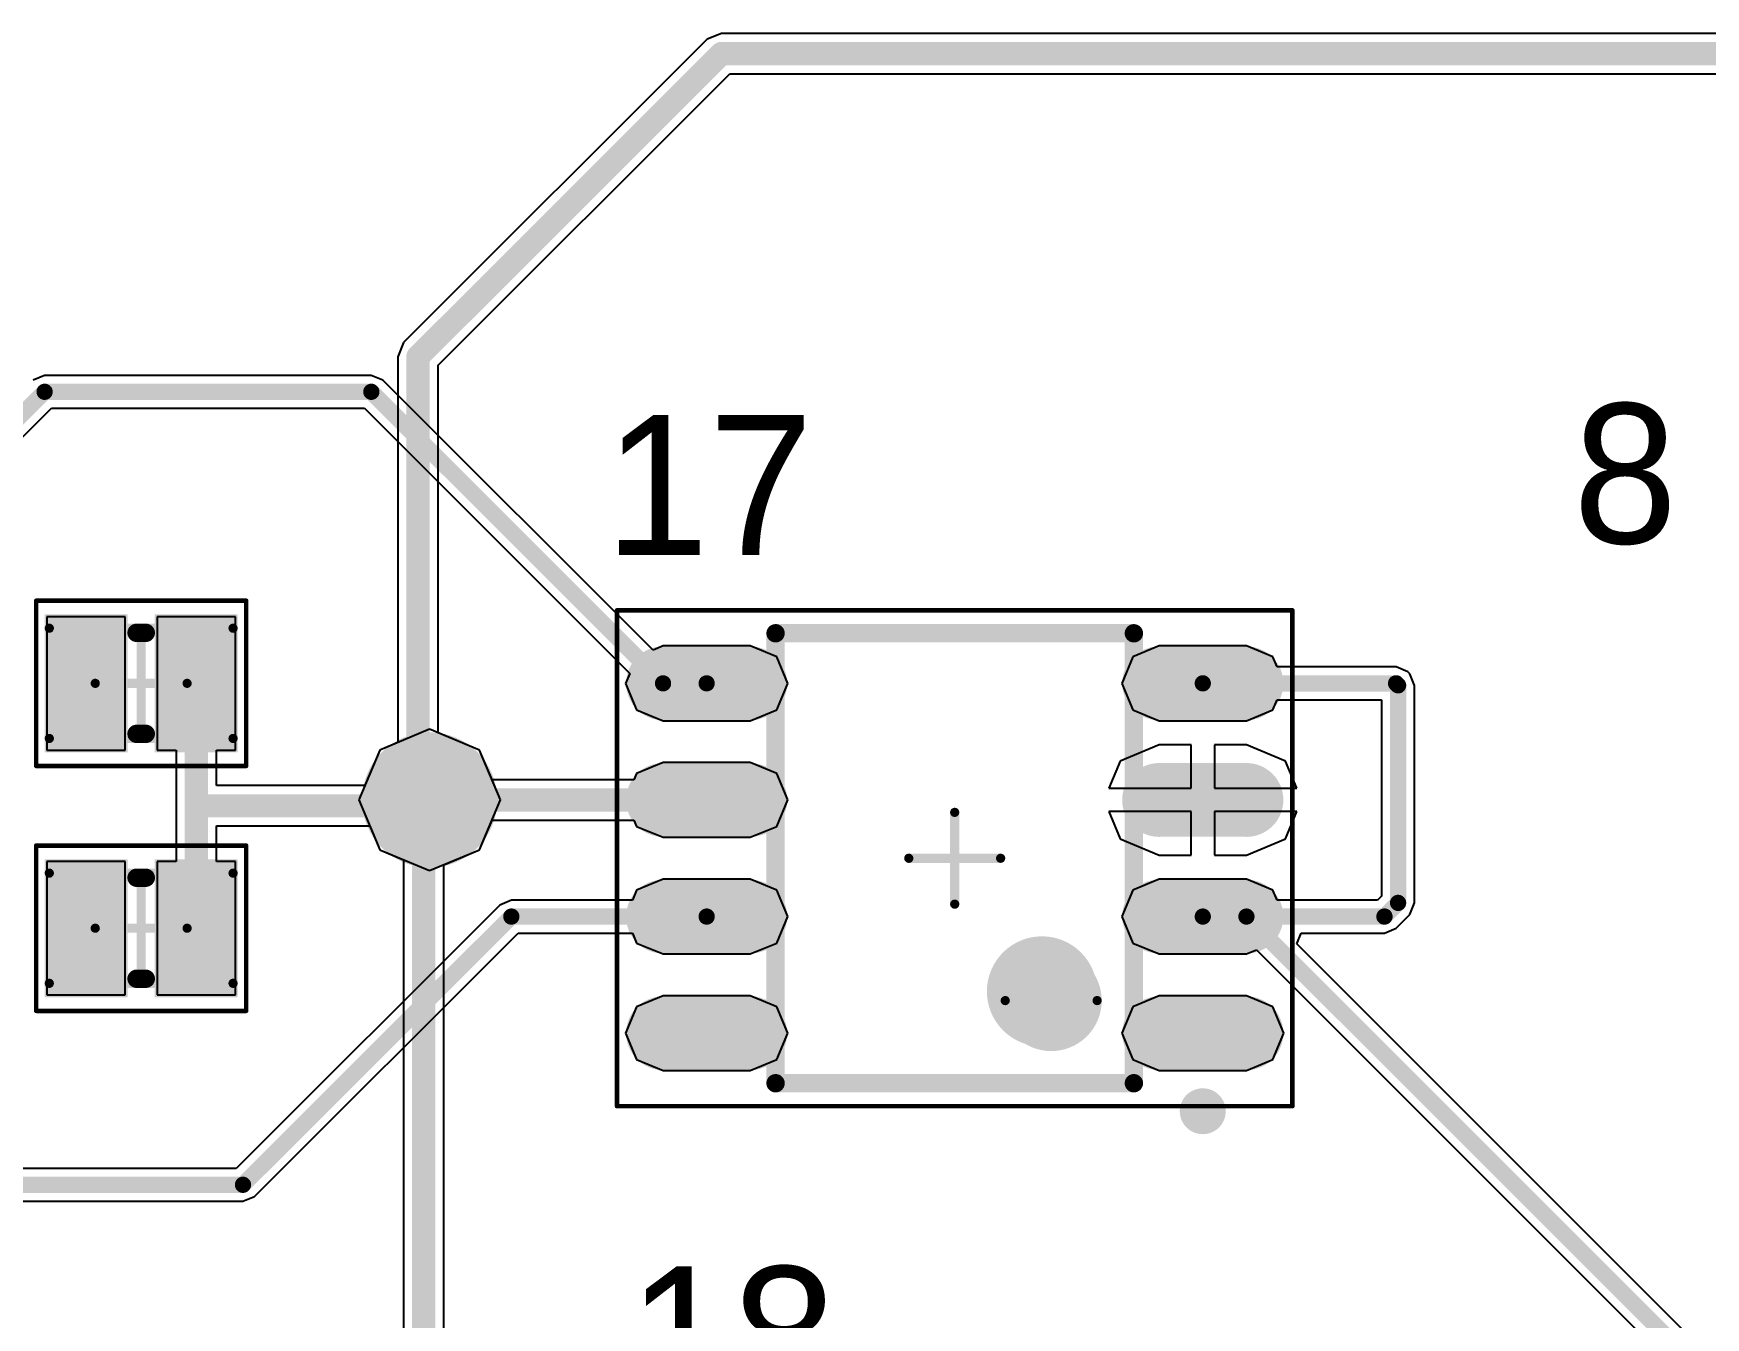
# Model space of a CAD drawing. Header units: millimetres. Extents: x 67 to 176, y 11 to 117.
# Drawn here: x 85.35 to 103.55, y 81.99 to 95.98 of the extents above; entities that cross this region are included whole.
import ezdxf

# ---------------------------------------------------------------- set-up
doc = ezdxf.new("R2010")
doc.units = ezdxf.units.MM
for name, color, linetype in [('BottomLayer', 5, 'Continuous'), ('BottomSolder', 6, 'Continuous'), ('Mechanical13', 56, 'Continuous'), ('Mechanical15', 56, 'Continuous'), ('MultiLayer', 9, 'Continuous'), ('TopLayer', 1, 'Continuous'), ('TopOverlay', 2, 'Continuous'), ('TopPaste', 8, 'Continuous'), ('TopSolder', 216, 'Continuous'), ('ViaHoleLayer', 16, 'Continuous')]:
    doc.layers.add(name, color=color, linetype=linetype)

# ---------------------------------------------------------------- blocks, each defined once
blk = doc.blocks.new('TC4428_36')
at = {"layer": 'Mechanical13', "const_width": 0.1}
for points in [[(-1.95, 2.45), (-1.95, -2.45)], [(1.95, 2.45), (-1.95, 2.45)], [(1.95, 2.45), (1.95, -2.45)], [(1.95, -2.45), (-1.95, -2.45)]]:
    blk.add_lwpolyline(points, dxfattribs=at)
at = {"layer": 'Mechanical13'}
for points, const_width in [([(-1.975, 2.45, 1), (-1.925, 2.45, 1)], 0.05), ([(-1.975, 2.45, 1), (-1.925, 2.45, 1)], 0.05), ([(1.925, 2.45, 1), (1.975, 2.45, 1)], 0.05), ([(1.925, 2.45, 1), (1.975, 2.45, 1)], 0.05), ([(-0.55, 1.55, 1), (-1.55, 1.55, 1)], 0.1), ([(-1.575, 1.55, 1), (-1.525, 1.55, 1)], 0.05), ([(-0.575, 1.55, 1), (-0.525, 1.55, 1)], 0.05), ([(-1.975, -2.45, 1), (-1.925, -2.45, 1)], 0.05), ([(-1.975, -2.45, 1), (-1.925, -2.45, 1)], 0.05), ([(1.925, -2.45, 1), (1.975, -2.45, 1)], 0.05), ([(1.925, -2.45, 1), (1.975, -2.45, 1)], 0.05)]:
    blk.add_lwpolyline(points, format="xyb", close=True, dxfattribs=dict(at, const_width=const_width))
at = {"layer": 'Mechanical15'}
for points, const_width in [([(-3.675, 2.7), (-3.675, -2.7)], 0.05), ([(3.675, 2.7), (-3.675, 2.7)], 0.05), ([(3.675, 2.7), (3.675, -2.7)], 0.05), ([(0, 0.5), (0, -0.5)], 0.1), ([(0.5, 0), (-0.5, 0)], 0.1), ([(3.675, -2.7), (-3.675, -2.7)], 0.05)]:
    blk.add_lwpolyline(points, dxfattribs=dict(at, const_width=const_width))
for points, const_width in [([(-3.687, 2.7, 1), (-3.662, 2.7, 1)], 0.025), ([(-3.687, 2.7, 1), (-3.662, 2.7, 1)], 0.025), ([(3.663, 2.7, 1), (3.688, 2.7, 1)], 0.025), ([(3.663, 2.7, 1), (3.688, 2.7, 1)], 0.025), ([(-0.025, 0.5, 1), (0.025, 0.5, 1)], 0.05), ([(-0.525, 0, 1), (-0.475, 0, 1)], 0.05), ([(0.475, 0, 1), (0.525, 0, 1)], 0.05), ([(-0.025, -0.5, 1), (0.025, -0.5, 1)], 0.05), ([(-3.687, -2.7, 1), (-3.662, -2.7, 1)], 0.025), ([(-3.687, -2.7, 1), (-3.662, -2.7, 1)], 0.025), ([(3.663, -2.7, 1), (3.688, -2.7, 1)], 0.025), ([(3.663, -2.7, 1), (3.688, -2.7, 1)], 0.025)]:
    blk.add_lwpolyline(points, format="xyb", close=True, dxfattribs=dict(at, const_width=const_width))
at = {"layer": 'TopLayer', "const_width": 0.6}
for points in [[(-3.175, 1.905), (-2.225, 1.905)], [(2.225, 1.905), (3.175, 1.905)], [(-3.175, 0.635), (-2.225, 0.635)], [(2.225, 0.635), (3.175, 0.635)], [(-3.175, -0.635), (-2.225, -0.635)], [(2.225, -0.635), (3.175, -0.635)], [(-3.175, -1.905), (-2.225, -1.905)], [(2.225, -1.905), (3.175, -1.905)]]:
    blk.add_lwpolyline(points, dxfattribs=at)
at = {"layer": 'TopLayer', "const_width": 0.3}
for points in [[(-3.325, 1.905, 1), (-3.025, 1.905, 1)], [(-2.375, 1.905, 1), (-2.075, 1.905, 1)], [(2.075, 1.905, 1), (2.375, 1.905, 1)], [(3.025, 1.905, 1), (3.325, 1.905, 1)], [(-3.325, 0.635, 1), (-3.025, 0.635, 1)], [(-2.375, 0.635, 1), (-2.075, 0.635, 1)], [(2.075, 0.635, 1), (2.375, 0.635, 1)], [(3.025, 0.635, 1), (3.325, 0.635, 1)], [(-3.325, -0.635, 1), (-3.025, -0.635, 1)], [(-2.375, -0.635, 1), (-2.075, -0.635, 1)], [(2.075, -0.635, 1), (2.375, -0.635, 1)], [(3.025, -0.635, 1), (3.325, -0.635, 1)], [(-3.325, -1.905, 1), (-3.025, -1.905, 1)], [(-2.375, -1.905, 1), (-2.075, -1.905, 1)], [(2.075, -1.905, 1), (2.375, -1.905, 1)], [(3.025, -1.905, 1), (3.325, -1.905, 1)]]:
    blk.add_lwpolyline(points, format="xyb", close=True, dxfattribs=at)
at = {"layer": 'TopOverlay'}
for points, const_width in [([(-2.575, 2.755, 1), (-2.825, 2.755, 1)], 0.25), ([(-2.887, 2.755, 1), (-2.763, 2.755, 1)], 0.125), ([(-2.637, 2.755, 1), (-2.512, 2.755, 1)], 0.125), ([(-2, 2.45, 1), (-1.9, 2.45, 1)], 0.1), ([(-2, 2.45, 1), (-1.9, 2.45, 1)], 0.1), ([(1.9, 2.45, 1), (2, 2.45, 1)], 0.1), ([(1.9, 2.45, 1), (2, 2.45, 1)], 0.1), ([(-0.65, 1.45, 1), (-1.25, 1.45, 1)], 0.6), ([(-1.4, 1.45, 1), (-1.1, 1.45, 1)], 0.3), ([(-0.8, 1.45, 1), (-0.5, 1.45, 1)], 0.3), ([(-2, -2.45, 1), (-1.9, -2.45, 1)], 0.1), ([(-2, -2.45, 1), (-1.9, -2.45, 1)], 0.1), ([(1.9, -2.45, 1), (2, -2.45, 1)], 0.1), ([(1.9, -2.45, 1), (2, -2.45, 1)], 0.1)]:
    blk.add_lwpolyline(points, format="xyb", close=True, dxfattribs=dict(at, const_width=const_width))
at = {"layer": 'TopOverlay', "const_width": 0.2}
for points in [[(-1.95, 2.45), (-1.95, -2.45)], [(1.95, 2.45), (-1.95, 2.45)], [(1.95, 2.45), (1.95, -2.45)], [(1.95, -2.45), (-1.95, -2.45)]]:
    blk.add_lwpolyline(points, dxfattribs=at)
at = {"layer": 'TopPaste', "const_width": 0.6}
for points in [[(-3.175, 1.905), (-2.225, 1.905)], [(2.225, 1.905), (3.175, 1.905)], [(-3.175, 0.635), (-2.225, 0.635)], [(2.225, 0.635), (3.175, 0.635)], [(-3.175, -0.635), (-2.225, -0.635)], [(2.225, -0.635), (3.175, -0.635)], [(-3.175, -1.905), (-2.225, -1.905)], [(2.225, -1.905), (3.175, -1.905)]]:
    blk.add_lwpolyline(points, dxfattribs=at)
at = {"layer": 'TopPaste', "const_width": 0.3}
for points in [[(-3.325, 1.905, 1), (-3.025, 1.905, 1)], [(-2.375, 1.905, 1), (-2.075, 1.905, 1)], [(2.075, 1.905, 1), (2.375, 1.905, 1)], [(3.025, 1.905, 1), (3.325, 1.905, 1)], [(-3.325, 0.635, 1), (-3.025, 0.635, 1)], [(-2.375, 0.635, 1), (-2.075, 0.635, 1)], [(2.075, 0.635, 1), (2.375, 0.635, 1)], [(3.025, 0.635, 1), (3.325, 0.635, 1)], [(-3.325, -0.635, 1), (-3.025, -0.635, 1)], [(-2.375, -0.635, 1), (-2.075, -0.635, 1)], [(2.075, -0.635, 1), (2.375, -0.635, 1)], [(3.025, -0.635, 1), (3.325, -0.635, 1)], [(-3.325, -1.905, 1), (-3.025, -1.905, 1)], [(-2.375, -1.905, 1), (-2.075, -1.905, 1)], [(2.075, -1.905, 1), (2.375, -1.905, 1)], [(3.025, -1.905, 1), (3.325, -1.905, 1)]]:
    blk.add_lwpolyline(points, format="xyb", close=True, dxfattribs=at)
at = {"layer": 'TopSolder', "const_width": 0.803}
for points in [[(-3.175, 1.905), (-2.225, 1.905)], [(2.225, 1.905), (3.175, 1.905)], [(-3.175, 0.635), (-2.225, 0.635)], [(2.225, 0.635), (3.175, 0.635)], [(-3.175, -0.635), (-2.225, -0.635)], [(2.225, -0.635), (3.175, -0.635)], [(-3.175, -1.905), (-2.225, -1.905)], [(2.225, -1.905), (3.175, -1.905)]]:
    blk.add_lwpolyline(points, dxfattribs=at)
at = {"layer": 'TopSolder', "const_width": 0.402}
for points in [[(-3.376, 1.905, 1), (-2.974, 1.905, 1)], [(-2.426, 1.905, 1), (-2.024, 1.905, 1)], [(2.024, 1.905, 1), (2.426, 1.905, 1)], [(2.974, 1.905, 1), (3.376, 1.905, 1)], [(-3.376, 0.635, 1), (-2.974, 0.635, 1)], [(-2.426, 0.635, 1), (-2.024, 0.635, 1)], [(2.024, 0.635, 1), (2.426, 0.635, 1)], [(2.974, 0.635, 1), (3.376, 0.635, 1)], [(-3.376, -0.635, 1), (-2.974, -0.635, 1)], [(-2.426, -0.635, 1), (-2.024, -0.635, 1)], [(2.024, -0.635, 1), (2.426, -0.635, 1)], [(2.974, -0.635, 1), (3.376, -0.635, 1)], [(-3.376, -1.905, 1), (-2.974, -1.905, 1)], [(-2.426, -1.905, 1), (-2.024, -1.905, 1)], [(2.024, -1.905, 1), (2.426, -1.905, 1)], [(2.974, -1.905, 1), (3.376, -1.905, 1)]]:
    blk.add_lwpolyline(points, format="xyb", close=True, dxfattribs=at)
blk = doc.blocks.new('C___2P__SM127P600_8N_76')
at = {"layer": 'Mechanical13', "const_width": 0.1}
for points in [[(-1, -0.6), (-1, 0.6)], [(-1, 0.6), (1, 0.6)], [(1, -0.6), (1, 0.6)], [(-1, -0.6), (1, -0.6)]]:
    blk.add_lwpolyline(points, dxfattribs=at)
at = {"layer": 'Mechanical13', "const_width": 0.05}
for points in [[(-1.025, 0.6, 1), (-0.975, 0.6, 1)], [(-1.025, 0.6, 1), (-0.975, 0.6, 1)], [(0.975, 0.6, 1), (1.025, 0.6, 1)], [(0.975, 0.6, 1), (1.025, 0.6, 1)], [(-1.025, -0.6, 1), (-0.975, -0.6, 1)], [(-1.025, -0.6, 1), (-0.975, -0.6, 1)], [(0.975, -0.6, 1), (1.025, -0.6, 1)], [(0.975, -0.6, 1), (1.025, -0.6, 1)]]:
    blk.add_lwpolyline(points, format="xyb", close=True, dxfattribs=at)
at = {"layer": 'Mechanical15'}
for points, const_width in [([(-1.143, -0.9), (-1.143, 0.9)], 0.05), ([(-1.143, 0.9), (1.143, 0.9)], 0.05), ([(1.143, -0.9), (1.143, 0.9)], 0.05), ([(0, -0.5), (0, 0.5)], 0.1), ([(-0.5, 0), (0.5, 0)], 0.1), ([(-1.143, -0.9), (1.143, -0.9)], 0.05)]:
    blk.add_lwpolyline(points, dxfattribs=dict(at, const_width=const_width))
for points, const_width in [([(-1.155, 0.9, 1), (-1.131, 0.9, 1)], 0.025), ([(-1.155, 0.9, 1), (-1.131, 0.9, 1)], 0.025), ([(1.131, 0.9, 1), (1.155, 0.9, 1)], 0.025), ([(1.131, 0.9, 1), (1.155, 0.9, 1)], 0.025), ([(-0.025, 0.5, 1), (0.025, 0.5, 1)], 0.05), ([(-0.525, 0, 1), (-0.475, 0, 1)], 0.05), ([(0.475, 0, 1), (0.525, 0, 1)], 0.05), ([(-0.025, -0.5, 1), (0.025, -0.5, 1)], 0.05), ([(-1.155, -0.9, 1), (-1.131, -0.9, 1)], 0.025), ([(-1.155, -0.9, 1), (-1.131, -0.9, 1)], 0.025), ([(1.131, -0.9, 1), (1.155, -0.9, 1)], 0.025), ([(1.131, -0.9, 1), (1.155, -0.9, 1)], 0.025)]:
    blk.add_lwpolyline(points, format="xyb", close=True, dxfattribs=dict(at, const_width=const_width))
at = {"layer": 'TopLayer'}
for points in [[(-0.25, -0.65), (-0.25, 0.65), (-0.95, -0.65), (-0.95, 0.65)], [(0.95, -0.65), (0.95, 0.65), (0.25, -0.65), (0.25, 0.65)]]:
    blk.add_solid(points, dxfattribs=at)
at = {"layer": 'TopOverlay', "const_width": 0.2}
for points in [[(-0.05, 0.55), (0.05, 0.55)], [(-0.05, -0.55), (0.05, -0.55)]]:
    blk.add_lwpolyline(points, dxfattribs=at)
at = {"layer": 'TopOverlay', "const_width": 0.1}
for points in [[(-0.1, 0.55, 1), (0, 0.55, 1)], [(0, 0.55, 1), (0.1, 0.55, 1)], [(-0.1, -0.55, 1), (0, -0.55, 1)], [(0, -0.55, 1), (0.1, -0.55, 1)]]:
    blk.add_lwpolyline(points, format="xyb", close=True, dxfattribs=at)
at = {"layer": 'TopPaste'}
for points in [[(-0.25, -0.65), (-0.25, 0.65), (-0.95, -0.65), (-0.95, 0.65)], [(0.95, -0.65), (0.95, 0.65), (0.25, -0.65), (0.25, 0.65)]]:
    blk.add_solid(points, dxfattribs=at)
at = {"layer": 'TopSolder'}
for points in [[(-0.148, -0.752), (-0.148, 0.752), (-1.052, -0.752), (-1.052, 0.752)], [(1.052, -0.752), (1.052, 0.752), (0.148, -0.752), (0.148, 0.752)]]:
    blk.add_solid(points, dxfattribs=at)
blk = doc.blocks.new('C___2P__SM127P600_8N_77')
at = {"layer": 'Mechanical13', "const_width": 0.1}
for points in [[(-1, -0.6), (-1, 0.6)], [(-1, 0.6), (1, 0.6)], [(1, -0.6), (1, 0.6)], [(-1, -0.6), (1, -0.6)]]:
    blk.add_lwpolyline(points, dxfattribs=at)
at = {"layer": 'Mechanical13', "const_width": 0.05}
for points in [[(-1.025, 0.6, 1), (-0.975, 0.6, 1)], [(-1.025, 0.6, 1), (-0.975, 0.6, 1)], [(0.975, 0.6, 1), (1.025, 0.6, 1)], [(0.975, 0.6, 1), (1.025, 0.6, 1)], [(-1.025, -0.6, 1), (-0.975, -0.6, 1)], [(-1.025, -0.6, 1), (-0.975, -0.6, 1)], [(0.975, -0.6, 1), (1.025, -0.6, 1)], [(0.975, -0.6, 1), (1.025, -0.6, 1)]]:
    blk.add_lwpolyline(points, format="xyb", close=True, dxfattribs=at)
at = {"layer": 'Mechanical15'}
for points, const_width in [([(-1.143, -0.9), (-1.143, 0.9)], 0.05), ([(-1.143, 0.9), (1.143, 0.9)], 0.05), ([(1.143, -0.9), (1.143, 0.9)], 0.05), ([(0, -0.5), (0, 0.5)], 0.1), ([(-0.5, 0), (0.5, 0)], 0.1), ([(-1.143, -0.9), (1.143, -0.9)], 0.05)]:
    blk.add_lwpolyline(points, dxfattribs=dict(at, const_width=const_width))
for points, const_width in [([(-1.155, 0.9, 1), (-1.131, 0.9, 1)], 0.025), ([(-1.155, 0.9, 1), (-1.131, 0.9, 1)], 0.025), ([(1.131, 0.9, 1), (1.155, 0.9, 1)], 0.025), ([(1.131, 0.9, 1), (1.155, 0.9, 1)], 0.025), ([(-0.025, 0.5, 1), (0.025, 0.5, 1)], 0.05), ([(-0.525, 0, 1), (-0.475, 0, 1)], 0.05), ([(0.475, 0, 1), (0.525, 0, 1)], 0.05), ([(-0.025, -0.5, 1), (0.025, -0.5, 1)], 0.05), ([(-1.155, -0.9, 1), (-1.131, -0.9, 1)], 0.025), ([(-1.155, -0.9, 1), (-1.131, -0.9, 1)], 0.025), ([(1.131, -0.9, 1), (1.155, -0.9, 1)], 0.025), ([(1.131, -0.9, 1), (1.155, -0.9, 1)], 0.025)]:
    blk.add_lwpolyline(points, format="xyb", close=True, dxfattribs=dict(at, const_width=const_width))
at = {"layer": 'TopLayer'}
for points in [[(-0.25, -0.65), (-0.25, 0.65), (-0.95, -0.65), (-0.95, 0.65)], [(0.95, -0.65), (0.95, 0.65), (0.25, -0.65), (0.25, 0.65)]]:
    blk.add_solid(points, dxfattribs=at)
at = {"layer": 'TopOverlay', "const_width": 0.2}
for points in [[(-0.05, 0.55), (0.05, 0.55)], [(-0.05, -0.55), (0.05, -0.55)]]:
    blk.add_lwpolyline(points, dxfattribs=at)
at = {"layer": 'TopOverlay', "const_width": 0.1}
for points in [[(-0.1, 0.55, 1), (0, 0.55, 1)], [(0, 0.55, 1), (0.1, 0.55, 1)], [(-0.1, -0.55, 1), (0, -0.55, 1)], [(0, -0.55, 1), (0.1, -0.55, 1)]]:
    blk.add_lwpolyline(points, format="xyb", close=True, dxfattribs=at)
at = {"layer": 'TopPaste'}
for points in [[(-0.25, -0.65), (-0.25, 0.65), (-0.95, -0.65), (-0.95, 0.65)], [(0.95, -0.65), (0.95, 0.65), (0.25, -0.65), (0.25, 0.65)]]:
    blk.add_solid(points, dxfattribs=at)
at = {"layer": 'TopSolder'}
for points in [[(-0.148, -0.752), (-0.148, 0.752), (-1.052, -0.752), (-1.052, 0.752)], [(1.052, -0.752), (1.052, 0.752), (0.148, -0.752), (0.148, 0.752)]]:
    blk.add_solid(points, dxfattribs=at)

msp = doc.modelspace()

# ---------------------------------------------------------------- linework, layer by layer
at = {"layer": 'BottomLayer'}
for p, q in [((92.837, 95.978), (92.681, 95.914)), ((106.636, 95.978), (92.837, 95.978)), ((92.681, 95.914), (89.379, 92.612)), ((89.755, 92.365), (92.928, 95.538)), ((92.928, 95.538), (106.636, 95.538)), ((89.379, 92.612), (89.315, 92.456)), ((89.315, 92.456), (89.315, 88.256)), ((89.755, 88.361), (89.755, 92.365)), ((90.206, 88.174), (89.755, 88.361)), ((89.118, 88.174), (88.892, 87.63)), ((89.315, 88.256), (89.118, 88.174)), ((90.432, 87.63), (90.206, 88.174)), ((88.892, 87.63), (89.118, 87.086)), ((90.206, 87.086), (90.432, 87.63)), ((89.118, 87.086), (89.379, 86.978)), ((89.818, 86.925), (90.206, 87.086)), ((89.379, 86.978), (89.379, 78.884)), ((89.818, 78.937), (89.818, 86.925))]:
    msp.add_line(p, q, dxfattribs=at)
at = {"layer": 'BottomLayer', "const_width": 0.254}
for points in [[(89.535, 92.456), (92.837, 95.758)], [(92.837, 95.758), (107.315, 95.758)], [(89.535, 87.757), (89.535, 92.456)], [(89.535, 87.757), (89.662, 87.63)], [(89.598, 87.566), (89.662, 87.63)], [(89.598, 78.295), (89.598, 87.566)]]:
    msp.add_lwpolyline(points, dxfattribs=at)
at = {"layer": 'BottomLayer'}
for points, const_width in [([(92.773, 95.758, 1), (92.9, 95.758, 1)], 0.127), ([(92.773, 95.758, 1), (92.9, 95.758, 1)], 0.127), ([(89.471, 92.456, 1), (89.598, 92.456, 1)], 0.127), ([(89.471, 92.456, 1), (89.598, 92.456, 1)], 0.127), ([(89.344, 87.63, 1), (89.98, 87.63, 1)], 0.635), ([(89.471, 87.757, 1), (89.598, 87.757, 1)], 0.127), ([(89.471, 87.757, 1), (89.598, 87.757, 1)], 0.127), ([(89.598, 87.63, 1), (89.725, 87.63, 1)], 0.127), ([(89.598, 87.63, 1), (89.725, 87.63, 1)], 0.127), ([(89.535, 87.566, 1), (89.662, 87.566, 1)], 0.127), ([(89.535, 87.566, 1), (89.662, 87.566, 1)], 0.127)]:
    msp.add_lwpolyline(points, format="xyb", close=True, dxfattribs=dict(at, const_width=const_width))
at = {"layer": 'BottomSolder', "const_width": 0.737}
msp.add_lwpolyline([(89.294, 87.63, 1), (90.03, 87.63, 1)], format="xyb", close=True, dxfattribs=at)
at = {"layer": 'MultiLayer', "const_width": 0.635}
msp.add_lwpolyline([(89.344, 87.63, 1), (89.98, 87.63, 1)], format="xyb", close=True, dxfattribs=at)
at = {"layer": 'TopLayer'}
for p, q in [((85.471, 92.254), (85.345, 92.201)), ((89.027, 92.254), (85.471, 92.254)), ((89.153, 92.201), (89.027, 92.254)), ((92.093, 89.262), (89.153, 92.201)), ((75.871, 82.222), (85.545, 91.896)), ((85.545, 91.896), (88.953, 91.896)), ((88.953, 91.896), (91.84, 89.009)), ((86.348, 89.626), (85.496, 89.626)), ((85.496, 89.626), (85.496, 88.174)), ((86.348, 88.174), (86.348, 89.626)), ((87.548, 89.626), (86.696, 89.626)), ((86.696, 89.626), (86.696, 88.174)), ((87.548, 88.174), (87.548, 89.626)), ((92.202, 89.307), (92.093, 89.262)), ((93.152, 89.307), (92.202, 89.307)), ((93.44, 89.188), (93.152, 89.307)), ((93.559, 88.9), (93.44, 89.188)), ((97.314, 89.188), (97.195, 88.9)), ((97.602, 89.307), (97.314, 89.188)), ((98.552, 89.307), (97.602, 89.307)), ((98.84, 89.188), (98.552, 89.307)), ((98.885, 89.079), (98.84, 89.188)), ((91.84, 89.009), (91.795, 88.9)), ((100.181, 89.079), (98.885, 89.079)), ((100.308, 89.026), (100.181, 89.079)), ((100.329, 89.005), (100.308, 89.026)), ((100.382, 88.878), (100.329, 89.005)), ((91.795, 88.9), (91.914, 88.612)), ((93.44, 88.612), (93.559, 88.9)), ((97.195, 88.9), (97.314, 88.612)), ((100.382, 86.509), (100.382, 88.878)), ((98.84, 88.612), (98.885, 88.721)), ((98.885, 88.721), (100.024, 88.721)), ((100.024, 88.721), (100.024, 86.583)), ((91.914, 88.612), (92.202, 88.493)), ((92.202, 88.493), (93.152, 88.493)), ((93.152, 88.493), (93.44, 88.612)), ((97.314, 88.612), (97.602, 88.493)), ((97.602, 88.493), (98.552, 88.493)), ((98.552, 88.493), (98.84, 88.612)), ((89.662, 88.4), (89.118, 88.174)), ((90.206, 88.174), (89.662, 88.4)), ((85.496, 88.174), (86.348, 88.174)), ((86.696, 88.174), (86.902, 88.174)), ((86.902, 88.174), (86.902, 86.959)), ((87.342, 87.786), (87.342, 88.174)), ((87.342, 88.174), (87.548, 88.174)), ((89.118, 88.174), (88.957, 87.786)), ((90.341, 87.85), (90.206, 88.174)), ((97.602, 88.23), (97.178, 88.054)), ((97.95, 88.23), (97.602, 88.23)), ((97.95, 87.757), (97.95, 88.23)), ((98.552, 88.23), (98.204, 88.23)), ((98.204, 88.23), (98.204, 87.757)), ((98.976, 88.054), (98.552, 88.23)), ((91.914, 87.918), (91.886, 87.85)), ((92.202, 88.037), (91.914, 87.918)), ((93.152, 88.037), (92.202, 88.037)), ((93.44, 87.918), (93.152, 88.037)), ((93.559, 87.63), (93.44, 87.918)), ((97.178, 88.054), (97.055, 87.757)), ((99.099, 87.757), (98.976, 88.054)), ((88.957, 87.786), (87.342, 87.786)), ((91.886, 87.85), (90.341, 87.85)), ((97.055, 87.757), (97.95, 87.757)), ((98.204, 87.757), (99.099, 87.757)), ((93.44, 87.342), (93.559, 87.63)), ((90.206, 87.086), (90.341, 87.41)), ((90.341, 87.41), (91.886, 87.41)), ((91.886, 87.41), (91.914, 87.342)), ((97.95, 87.503), (97.055, 87.503)), ((97.055, 87.503), (97.178, 87.206)), ((97.95, 87.03), (97.95, 87.503)), ((99.099, 87.503), (98.204, 87.503)), ((98.204, 87.503), (98.204, 87.03)), ((98.976, 87.206), (99.099, 87.503)), ((87.342, 86.959), (87.342, 87.347)), ((87.342, 87.347), (89.01, 87.347)), ((89.01, 87.347), (89.118, 87.086)), ((91.914, 87.342), (92.202, 87.223)), ((92.202, 87.223), (93.152, 87.223)), ((93.152, 87.223), (93.44, 87.342)), ((97.178, 87.206), (97.602, 87.03)), ((98.552, 87.03), (98.976, 87.206)), ((89.118, 87.086), (89.662, 86.86)), ((89.662, 86.86), (90.206, 87.086)), ((97.602, 87.03), (97.95, 87.03)), ((98.204, 87.03), (98.552, 87.03)), ((86.348, 86.959), (85.496, 86.959)), ((85.496, 86.959), (85.496, 85.507)), ((86.348, 85.507), (86.348, 86.959)), ((86.902, 86.959), (86.696, 86.959)), ((86.696, 86.959), (86.696, 85.507)), ((87.548, 86.959), (87.342, 86.959)), ((87.548, 85.507), (87.548, 86.959)), ((91.914, 86.648), (91.869, 86.539)), ((92.202, 86.767), (91.914, 86.648)), ((93.152, 86.767), (92.202, 86.767)), ((93.44, 86.648), (93.152, 86.767)), ((93.559, 86.36), (93.44, 86.648)), ((97.314, 86.648), (97.195, 86.36)), ((97.602, 86.767), (97.314, 86.648)), ((98.552, 86.767), (97.602, 86.767)), ((98.84, 86.648), (98.552, 86.767)), ((98.885, 86.539), (98.84, 86.648)), ((90.425, 86.486), (87.556, 83.618)), ((90.551, 86.539), (90.425, 86.486)), ((91.869, 86.539), (90.551, 86.539)), ((99.98, 86.539), (98.885, 86.539)), ((100.024, 86.583), (99.98, 86.539)), ((100.329, 86.382), (100.382, 86.509)), ((93.44, 86.072), (93.559, 86.36)), ((97.195, 86.36), (97.314, 86.072)), ((100.181, 86.234), (100.329, 86.382)), ((87.756, 83.313), (90.625, 86.181)), ((90.625, 86.181), (91.869, 86.181)), ((91.869, 86.181), (91.914, 86.072)), ((99.101, 86.064), (99.149, 86.181)), ((99.149, 86.181), (100.054, 86.181)), ((100.054, 86.181), (100.181, 86.234)), ((91.914, 86.072), (92.202, 85.953)), ((92.202, 85.953), (93.152, 85.953)), ((93.152, 85.953), (93.44, 86.072)), ((97.314, 86.072), (97.602, 85.953)), ((97.602, 85.953), (98.552, 85.953)), ((98.552, 85.953), (98.661, 85.998)), ((98.661, 85.998), (107.432, 77.227)), ((107.737, 77.428), (99.101, 86.064)), ((85.496, 85.507), (86.348, 85.507)), ((86.696, 85.507), (87.548, 85.507)), ((91.914, 85.378), (91.795, 85.09)), ((92.202, 85.497), (91.914, 85.378)), ((93.152, 85.497), (92.202, 85.497)), ((93.44, 85.378), (93.152, 85.497)), ((93.559, 85.09), (93.44, 85.378)), ((97.314, 85.378), (97.195, 85.09)), ((97.602, 85.497), (97.314, 85.378)), ((98.552, 85.497), (97.602, 85.497)), ((98.84, 85.378), (98.552, 85.497)), ((98.959, 85.09), (98.84, 85.378)), ((91.795, 85.09), (91.914, 84.802)), ((93.44, 84.802), (93.559, 85.09)), ((97.195, 85.09), (97.314, 84.802)), ((98.84, 84.802), (98.959, 85.09)), ((91.914, 84.802), (92.202, 84.683)), ((92.202, 84.683), (93.152, 84.683)), ((93.152, 84.683), (93.44, 84.802)), ((97.314, 84.802), (97.602, 84.683)), ((97.602, 84.683), (98.552, 84.683)), ((98.552, 84.683), (98.84, 84.802)), ((87.556, 83.618), (81.595, 83.618)), ((81.595, 83.26), (87.63, 83.26)), ((87.63, 83.26), (87.756, 83.313))]:
    msp.add_line(p, q, dxfattribs=at)
for points, const_width in [([(75.692, 82.296), (85.471, 92.075)], 0.178), ([(85.471, 92.075), (89.027, 92.075)], 0.178), ([(89.027, 92.075), (92.202, 88.9)], 0.178), ([(87.122, 87.566), (87.122, 88.9)], 0.254), ([(92.202, 88.9), (92.677, 88.9)], 0.178), ([(98.077, 88.9), (100.181, 88.9)], 0.178), ([(100.181, 88.9), (100.203, 88.878)], 0.178), ([(100.203, 86.509), (100.203, 88.878)], 0.178), ([(89.598, 87.566), (89.662, 87.63)], 0.254), ([(89.662, 87.63), (92.677, 87.63)], 0.254), ([(87.122, 86.233), (87.122, 87.566)], 0.254), ([(87.122, 87.566), (89.598, 87.566)], 0.254), ([(100.054, 86.36), (100.203, 86.509)], 0.178), ([(87.63, 83.439), (90.551, 86.36)], 0.178), ([(90.551, 86.36), (92.677, 86.36)], 0.178), ([(98.077, 86.36), (98.552, 86.36)], 0.178), ([(98.552, 86.36), (100.054, 86.36)], 0.178), ([(98.552, 86.36), (107.611, 77.301)], 0.178), ([(81.153, 83.439), (87.63, 83.439)], 0.178)]:
    msp.add_lwpolyline(points, dxfattribs=dict(at, const_width=const_width))
for points, const_width in [([(85.427, 92.075, 1), (85.515, 92.075, 1)], 0.0889), ([(85.427, 92.075, 1), (85.515, 92.075, 1)], 0.0889), ([(88.983, 92.075, 1), (89.071, 92.075, 1)], 0.0889), ([(88.983, 92.075, 1), (89.071, 92.075, 1)], 0.0889), ([(87.058, 88.9, 1), (87.186, 88.9, 1)], 0.127), ([(92.158, 88.9, 1), (92.246, 88.9, 1)], 0.0889), ([(92.158, 88.9, 1), (92.246, 88.9, 1)], 0.0889), ([(92.633, 88.9, 1), (92.721, 88.9, 1)], 0.0889), ([(98.033, 88.9, 1), (98.121, 88.9, 1)], 0.0889), ([(100.137, 88.9, 1), (100.226, 88.9, 1)], 0.0889), ([(100.137, 88.9, 1), (100.226, 88.9, 1)], 0.0889), ([(100.159, 88.878, 1), (100.247, 88.878, 1)], 0.0889), ([(100.159, 88.878, 1), (100.247, 88.878, 1)], 0.0889), ([(89.344, 87.63, 1), (89.98, 87.63, 1)], 0.635), ([(89.598, 87.63, 1), (89.725, 87.63, 1)], 0.127), ([(89.598, 87.63, 1), (89.725, 87.63, 1)], 0.127), ([(92.614, 87.63, 1), (92.741, 87.63, 1)], 0.127), ([(87.058, 87.566, 1), (87.186, 87.566, 1)], 0.127), ([(87.058, 87.566, 1), (87.186, 87.566, 1)], 0.127), ([(87.058, 87.566, 1), (87.186, 87.566, 1)], 0.127), ([(89.535, 87.566, 1), (89.662, 87.566, 1)], 0.127), ([(89.535, 87.566, 1), (89.662, 87.566, 1)], 0.127), ([(100.159, 86.509, 1), (100.247, 86.509, 1)], 0.0889), ([(100.159, 86.509, 1), (100.247, 86.509, 1)], 0.0889), ([(87.058, 86.233, 1), (87.186, 86.233, 1)], 0.127), ([(90.507, 86.36, 1), (90.595, 86.36, 1)], 0.0889), ([(90.507, 86.36, 1), (90.595, 86.36, 1)], 0.0889), ([(92.633, 86.36, 1), (92.721, 86.36, 1)], 0.0889), ([(98.033, 86.36, 1), (98.121, 86.36, 1)], 0.0889), ([(98.508, 86.36, 1), (98.596, 86.36, 1)], 0.0889), ([(98.508, 86.36, 1), (98.596, 86.36, 1)], 0.0889), ([(98.508, 86.36, 1), (98.596, 86.36, 1)], 0.0889), ([(100.01, 86.36, 1), (100.099, 86.36, 1)], 0.0889), ([(100.01, 86.36, 1), (100.099, 86.36, 1)], 0.0889), ([(87.586, 83.439, 1), (87.674, 83.439, 1)], 0.0889), ([(87.586, 83.439, 1), (87.674, 83.439, 1)], 0.0889)]:
    msp.add_lwpolyline(points, format="xyb", close=True, dxfattribs=dict(at, const_width=const_width))
at = {"layer": 'TopSolder', "const_width": 0.737}
msp.add_lwpolyline([(89.294, 87.63, 1), (90.03, 87.63, 1)], format="xyb", close=True, dxfattribs=at)
at = {"layer": 'ViaHoleLayer', "const_width": 0.356}
msp.add_lwpolyline([(89.484, 87.63, 1), (89.84, 87.63, 1)], format="xyb", close=True, dxfattribs=at)

# ---------------------------------------------------------------- block references
for name, p in [('C___2P__SM127P600_8N_77', (86.522, 88.9)), ('C___2P__SM127P600_8N_76', (86.522, 86.233))]:
    msp.add_blockref(name, p)
at = {"rotation": 180}
msp.add_blockref('TC4428_36', (95.377, 86.995), dxfattribs=at)

# ---------------------------------------------------------------- texts
at = {"layer": 'TopOverlay'}
for s, p in [('8', (102.108, 90.424)), ('17', (91.567, 90.297)), ('18', (91.821, 81.026))]:
    msp.add_text(s, height=1.524, dxfattribs=at).set_placement(p)

doc.saveas('drawing.dxf')
